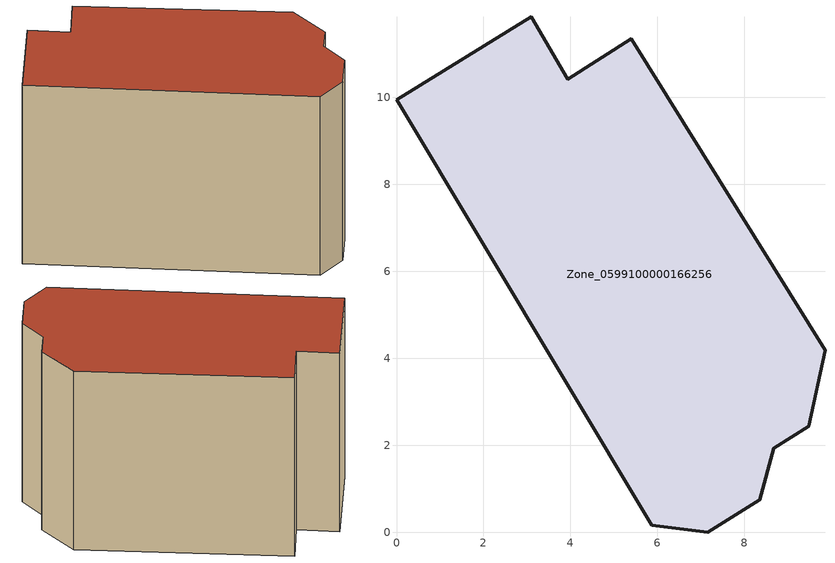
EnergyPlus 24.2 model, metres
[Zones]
Zone_0599100000166256
 floor ground (C_G): 3.94,10.42 5.4,11.35 9.85,4.18 9.47,2.43 8.67,1.93 8.35,0.75 7.15,0 5.86,0.16 0,9.94 3.1,11.85 z0
 wall outside (C_F): 5.86,0.16 7.15,0 8.35,0.75 8.67,1.93 9.47,2.43 9.85,4.18 5.4,11.35 3.94,10.42 3.1,11.85 0,9.94 5.86,0.16 z0:8.35
 roof outside (C_R): 3.1,11.85 0,9.94 5.86,0.16 7.15,0 8.35,0.75 8.67,1.93 9.47,2.43 9.85,4.18 5.4,11.35 3.94,10.42 z8.35
[BUILDING]
Pand.0599100000166256: North Axis=0; Terrain=City; Loads Convergence Tolerance Value=0.04; Temperature Convergence Tolerance Value=0.4; Solar Distribution=FullExterior; Maximum Number of Warmup Days=25; Minimum Number of Warmup Days=1
[Site:Location]
Rotterdam.The.Hague.AP_ZH_NLD Design_Conditions: Latitude=51.96; Longitude=4.45; Time Zone=1; Elevation=-4.5
[SITE:GROUNDTEMPERATURE:BUILDINGSURFACE]
18, 18, 18, 18, 18, 18, 18, 18, 18, 18, 18, 18
[MATERIAL] Thermal Absorptance=0.9; Solar Absorptance=0.7; Visible Absorptance=0.7
Name | Roughness | Thickness | Conductivity | Density | Specific Heat
G.TC.1946 | MediumSmooth | 0.15 | 1 | 540 | 1210
F.TC.1946 | Rough | 0.3 | 0.857143 | 1920 | 840
R.TC.1946 | MediumRough | 0.2 | 0.909091 | 1500 | 1000
[CONSTRUCTION]
C_G: G.TC.1946
C_F: F.TC.1946
C_R: R.TC.1946
[ZONE]
Zone_0599100000166256: Type=1; Multiplier=1; Ceiling Height=Autocalculate; Volume=Autocalculate; Floor Area=autocalculate; Part of Total Floor Area=Yes
[ZONEINFILTRATION:DESIGNFLOWRATE]
Infil_Zone_0599100000166256: Zone or ZoneList or Space or SpaceList=Zone_0599100000166256; Schedule=AlwaysOn; Design Flow Rate Calculation Method=Flow/Area; Flow Rate per Floor Area=0.003; Constant Term Coefficient=1; Temperature Term Coefficient=0; Velocity Term Coefficient=0; Velocity Squared Term Coefficient=0
[HVACTEMPLATE:ZONE:IDEALLOADSAIRSYSTEM]
Zone_0599100000166256: Maximum Heating Supply Air Temperature=50; Minimum Cooling Supply Air Temperature=13; Maximum Heating Supply Air Humidity Ratio=0.0156; Minimum Cooling Supply Air Humidity Ratio=0.0077; Heating Limit=NoLimit; Cooling Limit=NoLimit; Dehumidification Control Type=ConstantSensibleHeatRatio; Cooling Sensible Heat Ratio=0.7; Dehumidification Setpoint=60; Humidification Control Type=None; Humidification Setpoint=30; Outdoor Air Method=None; Outdoor Air Flow Rate per Person=0.00944; Outdoor Air Flow Rate per Zone Floor Area=0; Outdoor Air Flow Rate per Zone=0; Demand Controlled Ventilation Type=None; Outdoor Air Economizer Type=NoEconomizer; Heat Recovery Type=None; Sensible Heat Recovery Effectiveness=0.7; Latent Heat Recovery Effectiveness=0.65
[ZONECONTROL:THERMOSTAT]
ThermostatControl_Zone_0599100000166256: Zone or ZoneList=Zone_0599100000166256; Control Type Schedule=DualSetpointControlType; Control 1=Thermostat_Zone_0599100000166256; Temperature Difference Between Cutout And Setpoint=0
[THERMOSTATSETPOINT:DUALSETPOINT]
Thermostat_Zone_0599100000166256: Heating Setpoint Temperature Schedule=HeatingSetpoint_Zone_0599100000166256; Cooling Setpoint Temperature Schedule=CoolingSetpoint_Zone_0599100000166256
[SCHEDULE:COMPACT]
HeatingSetpoint_Zone_0599100000166256: Through: 12/31, For: AllDays, Until: 24:00, 21
CoolingSetpoint_Zone_0599100000166256: Through: 12/31, For: AllDays, Until: 24:00, 24
DualSetpointControlType: Through: 12/31, For: AllDays, Until: 24:00, 4
AlwaysOn: Through: 12/31, For: AllDays, Until: 24:00, 1
